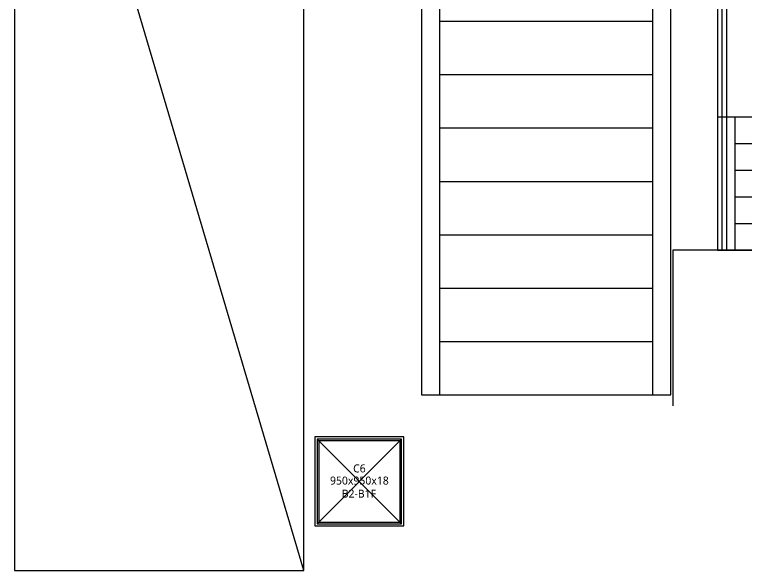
# Model space of a CAD drawing. Header units: millimetres. Extents: x -26983 to 60590, y 825 to 42375.
# Drawn here: x 59459.8 to 59620.7, y 17469.4 to 17591.7 of the extents above; entities that cross this region are included whole.
import ezdxf
from ezdxf.enums import TextEntityAlignment as Align

# ---------------------------------------------------------------- set-up
doc = ezdxf.new("R2010")
doc.units = ezdxf.units.MM
doc.header["$LTSCALE"] = 100
doc.header["$MEASUREMENT"] = 0
doc.layers.get('0').update_dxf_attribs({"linetype": 'CONTINUOUS'})
doc.layers.get('Defpoints').update_dxf_attribs({"color": 171, "linetype": 'CONTINUOUS'})
doc.layers.add('#프레임 라인', color=189, linetype='CONTINUOUS', plot=False)
for name, color, linetype in [('ELE9', 9, 'CONTINUOUS'), ('Slope', 252, 'CONTINUOUS'), ('STAIR', 4, 'CONTINUOUS'), ('STEEL', 5, 'CONTINUOUS'), ('주차-화물', 251, 'CONTINUOUS')]:
    doc.layers.add(name, color=color, linetype=linetype)
doc.styles.add('TE', font='malgun_0.ttf')
doc.styles.add('나눔바른고딕', font='NanumBarunGothic.ttf')

# ---------------------------------------------------------------- blocks, each defined once
blk = doc.blocks.new('C6-B2-B1F')
at = {"layer": '#프레임 라인', "ltscale": 0.1}
blk.add_lwpolyline([(-500, -500), (500, -500), (500, 500), (-500, 500)], close=True, dxfattribs=at)
for points in [[(-475, -475), (475, -475), (475, 475), (-475, 475)], [(-457, -457), (457, -457), (457, 457), (-457, 457)]]:
    blk.add_lwpolyline(points, close=True)
at = {"layer": 'Defpoints', "ltscale": 10000}
for p, q in [((-475, -475), (475, 475)), ((475, -475), (-475, 475))]:
    blk.add_line(p, q, dxfattribs=at)
at = {"layer": 'Defpoints', "style": 'TE'}
for s, p in [('C6', (0.1, 101.5)), ('950x950x18', (-0.1, -35.1)), ('B2-B1F', (-6, -182.3))]:
    blk.add_text(s, height=90, dxfattribs=at).set_placement(p, align=Align.CENTER)
blk = doc.blocks.new('A$C2EBE1E08')
at = {"layer": 'Slope', "ltscale": 0.2}
for p, q in [((200, 8400), (2600, 8400)), ((200, 7800), (2600, 7800)), ((200, 7200), (2600, 7200)), ((200, 6600), (2600, 6600)), ((200, 6000), (2600, 6000)), ((200, 5400), (2600, 5400)), ((200, 4800), (2600, 4800)), ((200, 4200), (2600, 4200)), ((200, 3600), (2600, 3600)), ((200, 3000), (2600, 3000)), ((200, 2400), (2600, 2400)), ((200, 1800), (2600, 1800)), ((200, 1200), (2600, 1200)), ((200, 600), (2600, 600))]:
    blk.add_line(p, q, dxfattribs=at)
at = {"layer": 'STAIR', "ltscale": 0.2}
blk.add_line((2600, 0), (2600, 9000), dxfattribs=at)
for points in [[(0, 9000), (0, 0), (2800, 0), (2800, 9000)], [(2800, 9000), (0, 9000)], [(200, 9000), (200, 0)]]:
    blk.add_lwpolyline(points, dxfattribs=at)
blk = doc.blocks.new('A$C9dd89177')
at = {"layer": '주차-화물', "ltscale": 0.1}
blk.add_lwpolyline([(0, 0), (11000, 0), (11000, 3250), (0, 3250), (0, 0), (11000, 3250)], dxfattribs=at)
at = {"layer": '주차-화물', "style": '나눔바른고딕'}
blk.add_text('화물용', height=450, dxfattribs=at).set_placement((9831.5, 560.8), align=Align.MIDDLE_CENTER)
blk = doc.blocks.new('dklfmgkdjgkglhffgh')
at = {"layer": 'STAIR', "ltscale": 5}
for p, q in [((36560232.6, 48046.3), (36560232.6, 46546.3)), ((36560232.6, 47746.3), (36558132.6, 47746.3)), ((36560232.6, 47446.3), (36558132.6, 47446.3)), ((36560232.6, 47146.3), (36558132.6, 47146.3)), ((36560232.6, 46846.3), (36558132.6, 46846.3)), ((36560432.6, 46546.3), (36557932.6, 46546.3))]:
    blk.add_line(p, q, dxfattribs=at)
for points in [[(36560432.6, 48046.3), (36557932.6, 48046.3), (36557932.6, 40471.3)], [(36558132.6, 46546.3), (36558132.6, 48046.3)], [(36560432.6, 40471.3), (36560432.6, 48046.3)]]:
    blk.add_lwpolyline(points, dxfattribs=at)
at = {"layer": 'STEEL', "ltscale": 5}
for points in [[(36557982.6, 48046.3), (36557982.6, 40471.3)], [(36558032.6, 48046.3), (36558032.6, 40471.3)], [(36560332.6, 40471.3), (36560332.6, 48046.3)], [(36560382.6, 40471.3), (36560382.6, 48046.3)]]:
    blk.add_lwpolyline(points, dxfattribs=at)
blk = doc.blocks.new('B2FF')
at = {"layer": 'ELE9', "color": 253, "ltscale": 0.1}
for p, q in [((37335449.7, 557496.3), (37332449.7, 557496.3)), ((37332449.7, 557496.3), (37332449.7, 555746.3))]:
    blk.add_line(p, q, dxfattribs=at)
at = {"layer": 'ELE9', "color": 253, "rotation": 180}
blk.add_blockref('dklfmgkdjgkglhffgh', (73893382.3, 605542.7), dxfattribs=at)
at = {"layer": 'ELE9', "color": 253, "ltscale": 0.1, "rotation": 90.00000000000001}
blk.add_blockref('A$C9dd89177', (37328299.7, 553896.3), dxfattribs=at)
at = {"layer": 'ELE9', "color": 253, "ltscale": 1000}
blk.add_blockref('A$C2EBE1E08', (37329624.7, 555871.3), dxfattribs=at)
at = {"layer": 'ELE9', "color": 253, "ltscale": 0.1}
blk.add_blockref('C6-B2-B1F', (37328924.7, 554896.3), dxfattribs=at)

msp = doc.modelspace()

# ---------------------------------------------------------------- block references
at = {"xscale": 0.01956471256889679, "yscale": 0.01956471256889679, "zscale": 0.01956471256889679}
msp.add_blockref('B2FF', (-670794.07, 6632.61), dxfattribs=at)

doc.saveas('drawing.dxf')
